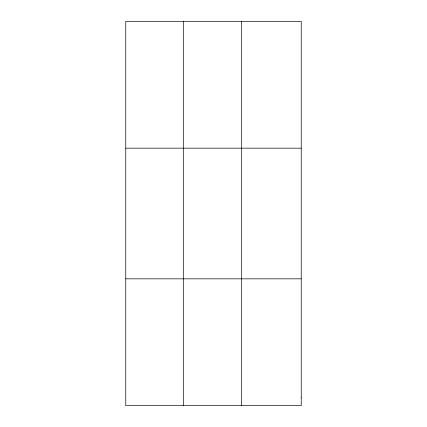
<?xml version="1.0" encoding="UTF-8"?>
<svg xmlns="http://www.w3.org/2000/svg" width="427" height="427" viewBox="0 0 427 427"><rect width="100%" height="100%" fill="white"/><g stroke="black" fill="none" stroke-linecap="round" stroke-linejoin="round"><path stroke-width="0.64" d="M183.669 405.65L183.669 21.35M241.575 405.65L241.575 21.35M125.762 148.169L301.238 148.169M125.762 278.831L301.238 278.831M301.238 397.724L301.238 405.65L125.762 405.65L125.762 21.35L301.238 21.35L301.238 397.724"/></g></svg>
